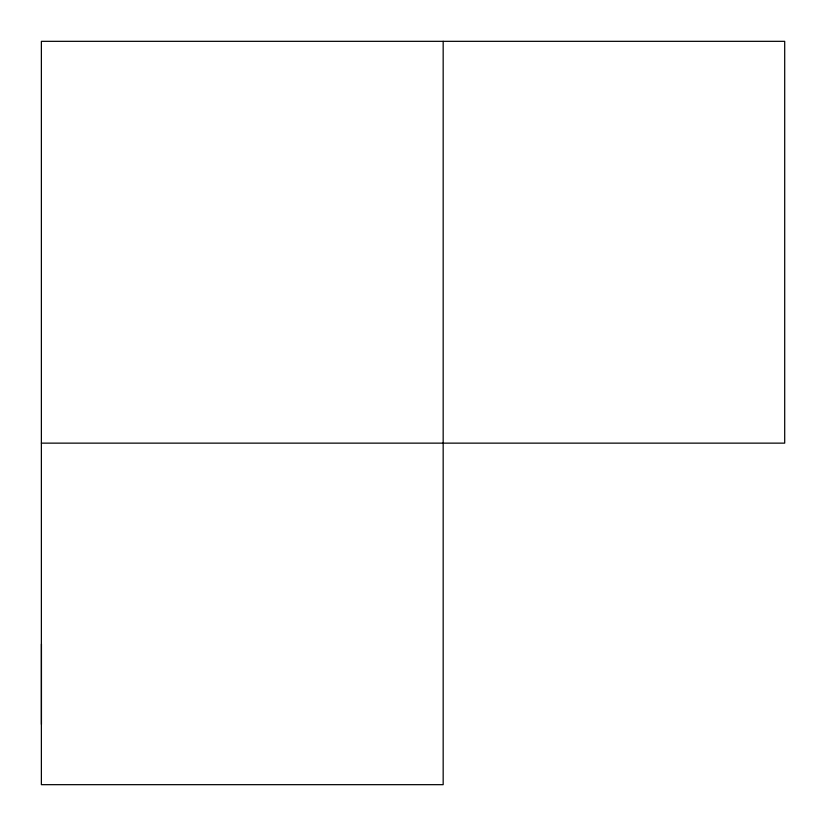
<?xml version="1.0" encoding="UTF-8"?>
<svg xmlns="http://www.w3.org/2000/svg" width="826" height="826" viewBox="0 0 826 826"><rect width="100%" height="100%" fill="white"/><g stroke="black" fill="none" stroke-linecap="round" stroke-linejoin="round"><path stroke-width="1.24" d="M41.372 443.139L784.7 443.139L784.7 41.331L41.372 41.331L41.372 784.669L443.17 784.669L443.17 41.331M41.445 644.032L41.445 724.392"/></g></svg>
